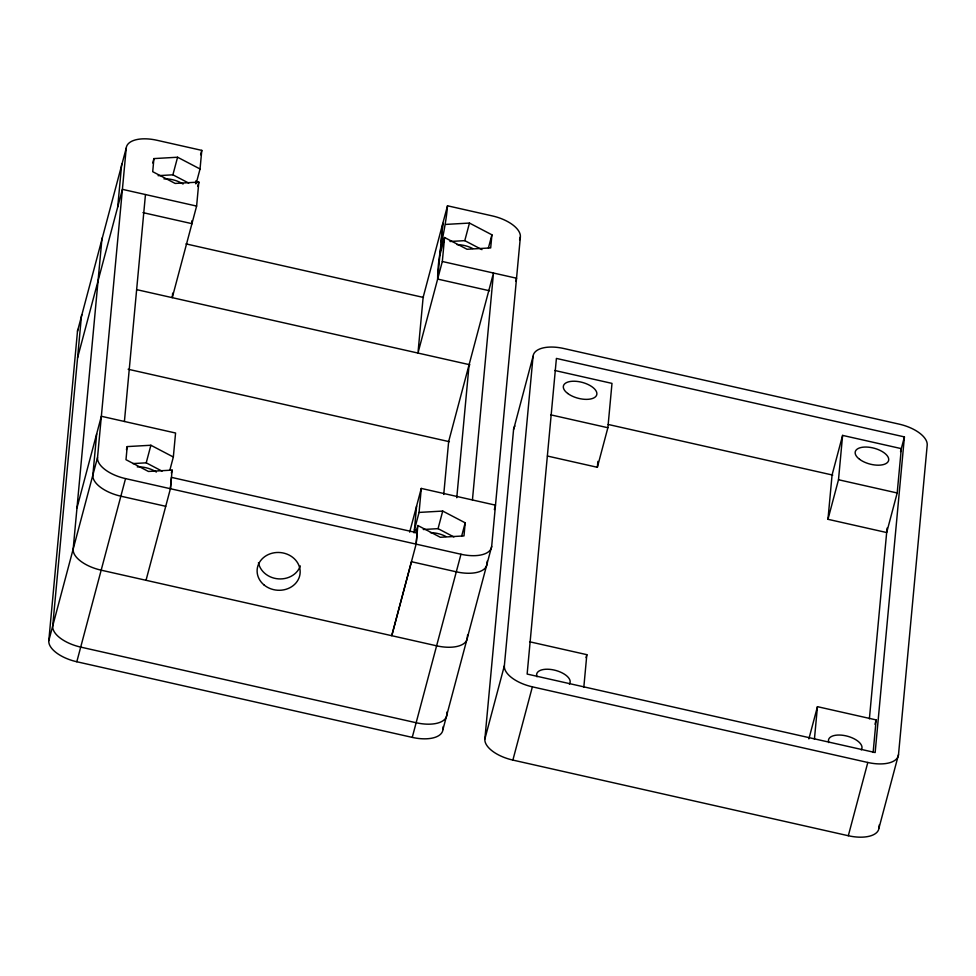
<?xml version="1.0" encoding="UTF-8"?>
<svg xmlns="http://www.w3.org/2000/svg" width="976" height="976" viewBox="0 0 976 976"><rect width="100%" height="100%" fill="white"/><g stroke="black" fill="none" stroke-linecap="round" stroke-linejoin="round"><path stroke-width="1.46" d="M146.034 580.293L170.41 488.72L172.118 470.115L148.437 471.457L125.989 459.696L127.222 446.593L150.89 445.251L173.338 457.012L169.836 470.2M489.598 290.787L437.651 279.075C437.529 254.041 445.666 230.47 447.496 205.79L492.355 215.916A30.158 14.347 14.9 0 1 520.367 236.973L491.672 546.426L442.933 729.572A30.158 14.347 14.9 0 1 412.25 737.392L76.811 661.752A30.158 14.347 14.9 0 1 48.8 640.695L77.494 331.23A30.158 14.347 14.9 0 1 77.921 329.4M96.685 433.869L92.854 475.129A30.158 14.347 14.9 0 0 120.865 496.186L165.725 506.3M117.73 206.924L121.549 165.664A30.158 14.347 14.9 0 1 121.976 163.846M48.8 640.695L97.527 457.537L126.233 148.084A30.158 14.347 14.9 0 1 156.916 140.263L201.788 150.377L200.043 168.982L196.139 183.634M124.416 421.486L145.461 194.553M200.043 168.982L177.583 157.234L153.915 158.588L152.707 171.691L175.168 183.439L198.836 182.085L196.615 206.082L172.252 297.656L172.667 293.142M191.93 223.663L192.211 220.649L191.943 223.663L142.96 212.622M170.397 488.72L171.459 477.374L417.167 532.786L416.118 544.132L391.754 635.705L411.445 561.712L456.304 571.826A30.158 14.347 14.9 0 0 486.987 564.006L487.268 561.066M173.338 457.012L175.57 433.015L101.358 416.276L76.994 507.849M414.117 532.92L416.606 506.007M437.663 279.075L442.823 223.382L441.115 241.987L444.068 241.816M447.496 205.79L423.133 297.363L417.972 353.068L442.323 261.495L444.568 237.497L467.016 249.258L490.684 247.916L491.916 234.813L469.468 223.065L445.788 224.407M417.35 529.834L414.385 530.005L419.07 512.424L421.278 488.427L495.503 505.165M443.738 494.478L448.655 441.53L493.478 273.036L472.433 499.968M456.768 497.736L469.114 364.609M442.933 729.572L443.226 726.534M447.118 711.882L446.837 714.92A30.158 14.347 14.9 0 1 416.142 722.74L80.715 647.1A30.158 14.347 14.9 0 1 52.704 626.043L81.398 316.578A30.158 14.347 14.9 0 1 81.825 314.76M419.07 512.424L442.726 511.07L465.186 522.819L463.99 535.922L440.322 537.276L417.862 525.527L415.91 532.859M467.589 634.973L467.309 637.999A30.158 14.347 14.9 0 1 436.614 645.819L101.175 570.179A30.158 14.347 14.9 0 1 73.163 549.11L101.87 239.657A30.158 14.347 14.9 0 1 102.297 237.827M484.865 739.027L513.571 429.574L533.067 356.313A30.158 14.347 14.9 0 1 563.75 348.493L899.189 424.145A30.158 14.347 14.9 0 1 927.2 445.202L898.506 754.655L879.01 827.916A30.158 14.347 14.9 0 1 848.315 835.737L512.876 760.084A30.158 14.347 14.9 0 1 484.865 739.027L504.36 665.766L533.067 356.313M547.451 456.048L597.349 467.297L597.898 461.38M583.819 687.202L586.832 654.664L529.602 641.769M597.349 467.297L607.877 427.732L611.989 383.385L554.758 370.477M827.965 519.305L832.077 474.946L842.605 435.394L901.312 448.631L897.188 492.978L886.672 532.542L827.965 519.305L838.494 479.741L842.605 435.394M814.423 739.198L817.449 706.673L876.143 719.91L873.13 752.447M869.384 718.848L887.074 528.101M904.423 436.906L875.155 752.545L527.138 674.062L556.405 358.424L904.423 436.906L900.531 451.559M879.01 827.916L879.291 824.879M195.627 183.708L195.895 180.841M416.118 544.132L417.862 525.527M77.494 331.23L126.233 148.084M77.568 357.838L122.403 189.344L196.615 206.082M152.744 162.992L153.915 158.588M158.112 175.668L172.898 174.814L177.583 157.234M200.617 154.781L201.788 150.377M126.441 449.533L127.222 446.593M197.664 186.477L198.836 182.085M76.811 661.752L125.538 478.606A30.158 14.347 14.9 0 1 97.527 457.537M132.895 463.588L146.217 462.831L150.89 445.251M171.337 473.043L172.118 470.115M439.883 255.09L444.568 237.497M449.985 241.487L464.783 240.645L469.468 223.065M409.664 532.127L421.278 488.427M488.403 248.002L491.916 234.813M423.267 529.504L438.053 528.65L442.726 511.07M519.586 239.901L520.367 236.973M515.767 281.161L516.548 278.233L442.323 261.495M461.685 536.007L465.186 522.819M412.25 737.392L460.977 554.246A30.158 14.347 14.9 0 0 491.672 546.426M494.332 509.557L495.113 506.617M512.876 760.084L532.371 686.836A30.158 14.347 14.9 0 1 504.36 665.766M586.051 657.604L586.832 654.664M808.872 738.905L817.449 706.673M874.972 724.314L876.143 719.91M848.315 835.737L867.81 762.476A30.158 14.347 14.9 0 0 898.506 754.655M185.989 243.89L423.462 297.448M136.628 289.628L469.92 364.78M608.207 424.462L832.772 475.105M550.647 414.824L607.877 427.732M838.494 479.741L897.188 492.978M128.137 369.245L449.399 441.701M125.538 478.606L460.977 554.246M532.371 686.836L867.81 762.476M172.898 174.814L188.758 183.11M438.053 528.65L453.901 536.946M464.783 240.645L481.949 249.636M146.217 462.831L162.065 471.14M828.819 742.59A17.239 8.198 14.9 0 1 845.985 735.855A17.239 8.198 14.9 0 1 861.222 749.897M536.995 676.783A17.239 8.198 14.9 0 1 554.161 670.048A17.239 8.198 14.9 0 1 569.398 684.091M513.571 429.574A30.158 14.347 14.9 0 1 514.913 426.061M430.453 532.664A17.239 8.198 14.9 0 1 445.898 536.495M300.303 565.934A21.545 18.886 5.3 0 1 278.306 578.866A21.545 18.886 5.3 0 1 258.457 562.664M137.262 466.894A17.239 8.198 14.9 0 1 156.355 472.042M163.968 178.889A17.239 8.198 14.9 0 1 183.061 184.037M457.158 244.671A17.239 8.198 14.9 0 1 472.604 248.49M859.527 459.269A17.239 8.198 14.9 0 0 887.94 461.904A17.239 8.198 14.9 0 0 868.335 447.167A17.239 8.198 14.9 0 0 859.527 459.269M567.703 393.462A17.239 8.198 14.9 0 0 596.104 396.085A17.239 8.198 14.9 0 0 576.499 381.348A17.239 8.198 14.9 0 0 567.703 393.462M263.935 584.868A21.545 18.886 5.3 0 0 299.608 576.096A21.545 18.886 5.3 0 0 272.377 553.148A21.545 18.886 5.3 0 0 263.935 584.868"/></g></svg>
